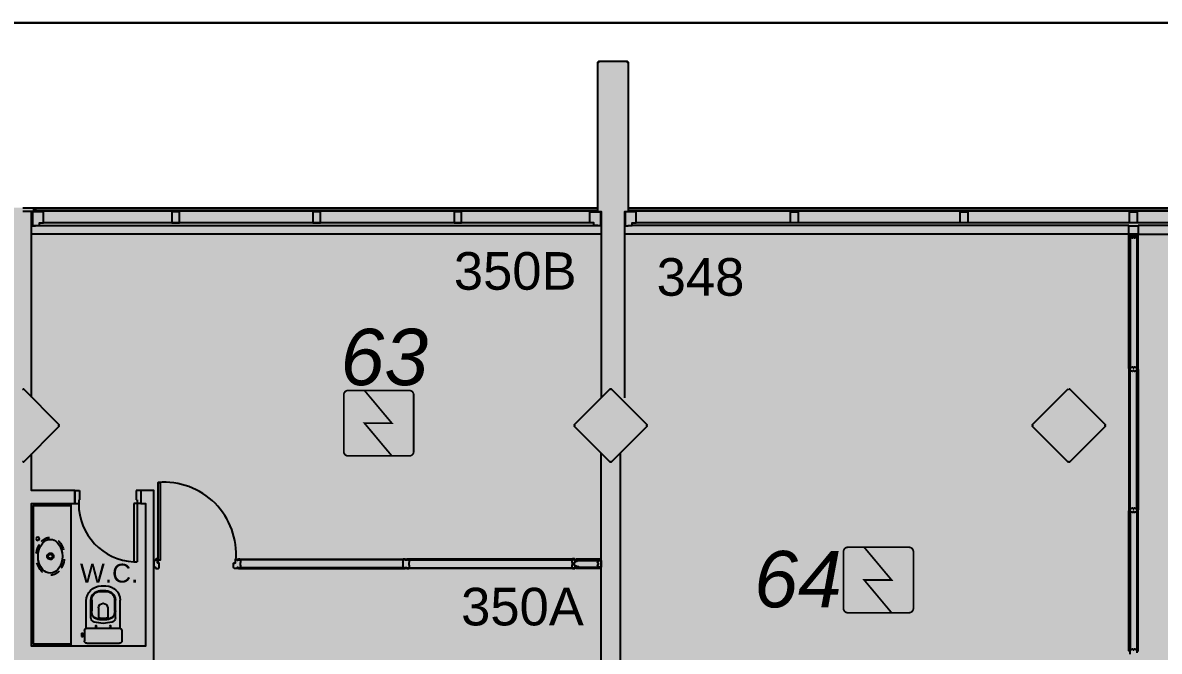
# Model space of a CAD drawing. Header units: metres. Extents: x -331 to 2982, y 362 to 2539.
# Drawn here: x 834.12 to 846.21, y 2233.01 to 2239.7 of the extents above; entities that cross this region are included whole.
import ezdxf

# ---------------------------------------------------------------- set-up
doc = ezdxf.new("R2010")
doc.units = ezdxf.units.M
doc.linetypes.add('XR_BL2_3 PAV$0$CONTINUOUS', pattern=[0])
doc.linetypes.add('XR_BL2_3 PAV$0$HIDDEN', pattern=[0.375, 0.25, -0.125])
doc.layers.add('_salas', color=251, linetype='Continuous', plot=False)
for name, color, linetype in [('ALV', 251, 'Continuous'), ('CX', 251, 'Continuous'), ('DET. FUMAÇA', 1, 'Continuous'), ('Detector_antigo', 84, 'Continuous'), ('Div', 251, 'Continuous'), ('Est', 251, 'Continuous'), ('Mob', 251, 'Continuous'), ('Texto_Salas', 251, 'Continuous'), ('vid', 251, 'Continuous')]:
    doc.layers.add(name, color=color, linetype=linetype)
doc.layers.add('Botoeira_antiga', color=74, linetype='Continuous', lineweight=30)
doc.styles.add('ARIAL', font='arial.ttf')
doc.styles.add('X3G_ENTITY_1416C41F', font='arial.ttf', dxfattribs={"height": 0.6})
doc.styles.add('X3G_ENTITY_1422853D', font='arial.ttf', dxfattribs={"height": 0.4})
doc.styles.add('X3G_ENTITY_1422853F', font='arial.ttf', dxfattribs={"height": 0.4})
doc.styles.add('X3G_ENTITY_142285CC', font='arial.ttf', dxfattribs={"height": 0.4})

# ---------------------------------------------------------------- blocks, each defined once
blk = doc.blocks.new('XR_BL2_3 PAV$0$VOG13')
at = {"layer": 'Mob'}
for p, q in [((-23, -8.8), (-21.5, -8.8)), ((-23, -12.2), (-23, -8.8)), ((-21.5, -12.2), (-21.5, -8.8)), ((-21.5, -9), (-20, -9)), ((-21.5, -12), (-20, -12)), ((-20, -15), (-20, -4)), ((-17.5, -1.5), (17.5, -1.5)), ((20, -15), (20, -4)), ((-23, -12.2), (-21.5, -12.2)), ((-18, -17.4), (-18, -46.5)), ((-17.5, -17.5), (17.5, -17.5)), ((18, -17.4), (18, -47.5)), ((-13, -28.6), (-13, -35.9)), ((-13, -35.9), (-13, -47.5)), ((-12.2, -47.6), (-12.2, -35.6)), ((-4.8, -39.2), (-4.8, -28.6)), ((-3.8, -26.7), (3.8, -26.7)), ((-3.8, -27.1), (3.8, -27.1)), ((4.8, -39.2), (4.8, -28.6)), ((12.2, -47.6), (12.2, -35.6)), ((13, -28.6), (13, -35.9)), ((13, -35.9), (13, -47.5)), ((-3.3, -56.6), (3.2, -56.6)), ((-3, -57.5), (3, -57.5)), ((-2, -62.5), (3, -62.5))]:
    blk.add_line(p, q, dxfattribs=at)
for centre in [(-7.5, -19.4), (7.5, -19.4)]:
    blk.add_circle(centre, 0.75, dxfattribs=at)
for centre, radius, start, end in [((-17.5, -4), 2.5, 90, 180), ((17.5, -4), 2.5, 0, 90), ((-17.5, -15), 2.5, 180, 270), ((-7.8, -28.7), 5.19, 109.3784, 179.5279), ((5.6, -107.1), 84.6, 93.7724, 100.2788), ((-5.6, -107.1), 84.6, 79.7212, 86.2276), ((7.8, -28.7), 5.19, 0.4721, 70.6216), ((17.5, -15), 2.5, 270, 0), ((-3.8, -35.9), 9.2, 90, 180), ((-3.8, -35.6), 8.5, 90, 180), ((-0.9, -40.3), 12.4, 85.9075, 108.4979), ((0.9, -40.3), 12.4, 71.5021, 94.0925), ((3.8, -35.9), 9.2, 0, 90), ((3.8, -35.6), 8.5, 0, 90), ((-2, -46.5), 16, 180, 270), ((-3, -47.5), 10, 180, 270), ((-3.3, -47.6), 9, 180, 270), ((0, -39.2), 4.8, 180, 0), ((3, -47.5), 10, 270, 0), ((3, -47.5), 15, 270, 0), ((3.2, -47.6), 9, 270, 0)]:
    blk.add_arc(centre, radius, start, end, dxfattribs=at)
blk = doc.blocks.new('XR_BL2_3 PAV$0$CUB_EMB_L5917')
at = {"layer": 'Mob', "linetype": 'XR_BL2_3 PAV$0$HIDDEN', "ltscale": 0.05}
for points in [[(-0.157, 0.292, 0.471699), (-0.157, 0.103)], [(0.157, 0.292, 0.358975), (-0.157, 0.292)], [(0.157, 0.103, 0.472393), (0.157, 0.292)], [(-0.157, 0.103, 0.359179), (0.157, 0.103)]]:
    blk.add_lwpolyline(points, format="xyb", dxfattribs=at)
at = {"layer": 'Mob'}
for points in [[(-0.143, 0.276, 0.471701), (-0.143, 0.119)], [(0.143, 0.276, 0.358974), (-0.143, 0.276)], [(0.143, 0.119, 0.472527), (0.143, 0.276)], [(0, 0.22, 1), (0, 0.175)], [(0, 0.175, 1), (0, 0.22)], [(-0.143, 0.119, 0.359169), (0.143, 0.119)]]:
    blk.add_lwpolyline(points, format="xyb", dxfattribs=at)
blk.add_lwpolyline([(0.034, 0.198, 1.732057), (-0.017, 0.168, 0.577348)], format="xyb", close=True, dxfattribs=at)
blk.add_circle((0.187, 0.065), 0.0175, dxfattribs=at)
blk = doc.blocks.new('Detector de fumaça')
at = {"layer": 'DET. FUMAÇA', "linetype": 'Continuous', "lineweight": 15, "const_width": 0.0187}
blk.add_lwpolyline([(774.599, 539.816), (775.249, 539.816, -0.414214), (775.296, 539.769), (775.296, 539.167, -0.414214), (775.249, 539.12), (774.599, 539.12, -0.414214), (774.553, 539.167), (774.553, 539.769, -0.414214)], format="xyb", close=True, dxfattribs=at)
blk.add_lwpolyline([(774.773, 539.816), (775.064, 539.468), (774.773, 539.468), (775.064, 539.12)], dxfattribs=at)

msp = doc.modelspace()

# ---------------------------------------------------------------- hatches: boundary and pattern name
at = {"layer": '_salas', "transparency": 33554559}
h = msp.add_hatch(color=256, dxfattribs=at)
h.dxf.hatch_style = 1
h.paths.add_polyline_path([(870.379, 2237.729), (851.629, 2237.729), (851.629, 2239.284), (851.299, 2239.284), (851.299, 2237.729), (840.564, 2237.729), (840.564, 2239.284), (840.234, 2239.284), (840.234, 2237.729), (765.239, 2237.729), (765.239, 2226.38), (765.429, 2226.38), (765.429, 2226.577), (765.615, 2226.764), (769.35, 2226.765), (769.383, 2226.773), (769.434, 2226.814), (770.192, 2227.57), (770.205, 2227.583), (770.229, 2227.574), (771.624, 2227.574), (773.019, 2227.574), (773.043, 2227.583), (773.056, 2227.57), (773.814, 2226.814), (773.866, 2226.773), (773.898, 2226.765), (777.527, 2226.765), (777.867, 2226.425), (777.874, 2226.432), (778.221, 2226.765), (781.85, 2226.765), (781.882, 2226.773), (781.934, 2226.814), (782.692, 2227.57), (782.705, 2227.583), (782.729, 2227.574), (784.124, 2227.574), (785.519, 2227.574), (785.543, 2227.583), (785.556, 2227.57), (786.314, 2226.814), (786.365, 2226.773), (786.398, 2226.765), (790.027, 2226.765), (790.367, 2226.425), (790.374, 2226.432), (790.721, 2226.765), (794.35, 2226.765), (794.382, 2226.773), (794.434, 2226.814), (795.191, 2227.57), (795.205, 2227.583), (795.229, 2227.574), (796.624, 2227.574), (798.019, 2227.574), (798.043, 2227.583), (798.056, 2227.57), (798.814, 2226.814), (798.865, 2226.773), (798.898, 2226.765), (802.527, 2226.765), (802.867, 2226.425), (802.874, 2226.432), (803.221, 2226.765), (806.85, 2226.765), (806.882, 2226.773), (806.934, 2226.814), (807.691, 2227.57), (807.705, 2227.583), (807.729, 2227.574), (809.124, 2227.574), (810.519, 2227.574), (810.543, 2227.583), (810.556, 2227.57), (811.314, 2226.814), (811.365, 2226.773), (811.398, 2226.765), (815.027, 2226.765), (815.367, 2226.425), (815.374, 2226.432), (815.721, 2226.765), (819.35, 2226.765), (819.382, 2226.773), (819.434, 2226.814), (820.191, 2227.57), (820.204, 2227.583), (820.229, 2227.574), (821.624, 2227.574), (823.019, 2227.574), (823.043, 2227.583), (823.056, 2227.57), (823.814, 2226.814), (823.865, 2226.773), (823.898, 2226.765), (827.528, 2226.765), (827.867, 2226.425), (827.874, 2226.432), (828.221, 2226.765), (831.85, 2226.765), (831.883, 2226.773), (831.935, 2226.814), (832.692, 2227.57), (832.705, 2227.583), (832.729, 2227.574), (834.124, 2227.574), (835.519, 2227.574), (835.544, 2227.583), (835.557, 2227.57), (836.314, 2226.814), (836.366, 2226.773), (836.398, 2226.765), (840.042, 2226.765), (840.374, 2226.432), (840.707, 2226.765), (844.803, 2226.765), (844.803, 2229.894), (849.608, 2229.894), (849.608, 2226.814), (849.748, 2226.814), (849.748, 2227.574), (851.494, 2227.574), (852.889, 2227.574), (852.913, 2227.583), (852.926, 2227.57), (853.684, 2226.814), (853.736, 2226.773), (853.768, 2226.765), (857.397, 2226.765), (857.737, 2226.425), (857.744, 2226.432), (858.091, 2226.765), (861.72, 2226.765), (861.752, 2226.773), (861.804, 2226.814), (862.562, 2227.57), (862.575, 2227.583), (862.599, 2227.574), (863.994, 2227.574), (865.389, 2227.574), (865.413, 2227.583), (865.426, 2227.57), (866.184, 2226.814), (866.235, 2226.773), (866.268, 2226.765), (870.003, 2226.764), (870.189, 2226.577), (870.189, 2226.38), (870.379, 2226.38)])

# ---------------------------------------------------------------- linework, layer by layer
at = {"layer": 'ALV', "color": 251}
msp.add_line((840.274, 2227.11), (840.274, 2235.118), dxfattribs=at)
for points in [[(840.524, 2235.71), (840.524, 2237.689), (840.564, 2237.689), (840.564, 2239.274), (840.554, 2239.274), (840.554, 2239.284), (840.244, 2239.284), (840.244, 2239.274), (840.234, 2239.274), (840.234, 2237.689), (840.274, 2237.689), (840.274, 2235.71)], [(834.219, 2235.715), (834.219, 2237.689), (834.124, 2237.689)], [(835.519, 2231.274), (835.519, 2234.724), (835.379, 2234.724), (835.379, 2234.584), (835.429, 2234.584), (835.429, 2233.069), (834.219, 2233.069), (834.219, 2234.584), (834.679, 2234.584), (834.679, 2234.724), (834.219, 2234.724), (834.219, 2235.113)], [(840.474, 2235.118), (840.474, 2231.179), (841.234, 2231.179), (841.234, 2231.039), (840.474, 2231.039), (840.474, 2230.034), (841.234, 2230.034), (841.234, 2229.894), (840.474, 2229.894), (840.474, 2228.194), (840.474, 2228.194), (840.474, 2228.054), (840.474, 2228.054), (840.474, 2227.11)]]:
    msp.add_lwpolyline(points, dxfattribs=at)
at = {"layer": 'Botoeira_antiga'}
msp.add_line((763.393, 2239.697), (872.029, 2239.697), dxfattribs=at)
at = {"layer": 'CX', "color": 251, "linetype": 'ByBlock', "ltscale": 0.1}
for p, q in [((834.124, 2237.729), (834.239, 2237.729)), ((834.239, 2237.689), (834.124, 2237.689)), ((834.239, 2237.729), (834.239, 2237.689)), ((834.239, 2237.714), (834.259, 2237.714)), ((834.259, 2237.714), (834.259, 2237.688))]:
    msp.add_line(p, q, dxfattribs=at)
at = {"layer": 'CX', "color": 251}
for p, q in [((834.229, 2237.685), (834.229, 2237.539)), ((834.229, 2237.539), (834.229, 2237.685)), ((834.239, 2237.729), (840.234, 2237.729)), ((840.269, 2237.539), (840.269, 2237.685)), ((840.269, 2237.685), (840.269, 2237.539)), ((840.529, 2237.685), (840.529, 2237.539)), ((840.529, 2237.539), (840.529, 2237.685)), ((840.564, 2237.729), (851.299, 2237.729)), ((840.279, 2237.449), (834.219, 2237.449)), ((845.881, 2237.449), (840.524, 2237.449)), ((845.982, 2237.449), (851.399, 2237.449)), ((834.679, 2234.724), (834.729, 2234.724)), ((834.679, 2234.724), (834.679, 2234.584)), ((834.719, 2234.624), (834.719, 2234.584)), ((834.719, 2234.624), (834.729, 2234.624)), ((834.729, 2234.724), (834.729, 2234.624)), ((835.379, 2234.724), (835.329, 2234.724)), ((835.329, 2234.724), (835.329, 2234.624)), ((835.339, 2234.624), (835.329, 2234.624)), ((835.339, 2234.624), (835.339, 2234.584)), ((835.379, 2234.724), (835.379, 2234.584)), ((834.679, 2234.584), (834.719, 2234.584)), ((835.339, 2234.584), (835.304, 2234.584)), ((835.304, 2234.584), (835.304, 2233.965)), ((835.379, 2234.584), (835.339, 2234.584)), ((835.339, 2234.584), (835.339, 2233.965)), ((835.304, 2233.965), (835.339, 2233.965))]:
    msp.add_line(p, q, dxfattribs=at)
for points in [[(834.344, 2237.688), (834.265, 2237.688), (834.229, 2237.688), (834.229, 2237.539), (834.259, 2237.539), (834.259, 2237.54), (834.304, 2237.54), (834.304, 2237.568), (834.344, 2237.568)], [(835.789, 2237.688), (835.709, 2237.688), (835.709, 2237.568), (835.789, 2237.568)], [(837.289, 2237.688), (837.209, 2237.688), (837.209, 2237.568), (837.289, 2237.568)], [(838.789, 2237.688), (838.709, 2237.688), (838.709, 2237.568), (838.789, 2237.568)], [(840.154, 2237.688), (840.233, 2237.688), (840.269, 2237.688), (840.269, 2237.539), (840.239, 2237.539), (840.239, 2237.54), (840.194, 2237.54), (840.194, 2237.568), (840.154, 2237.568)], [(840.644, 2237.688), (840.565, 2237.688), (840.529, 2237.688), (840.529, 2237.539), (840.559, 2237.539), (840.559, 2237.54), (840.604, 2237.54), (840.604, 2237.568), (840.644, 2237.568)], [(842.286, 2237.688), (842.367, 2237.688), (842.367, 2237.568), (842.286, 2237.568)], [(844.089, 2237.688), (844.169, 2237.688), (844.169, 2237.568), (844.089, 2237.568)], [(845.891, 2237.688), (845.972, 2237.688), (845.972, 2237.568), (845.891, 2237.568)], [(835.584, 2234.808), (835.584, 2233.983), (835.564, 2233.983), (835.564, 2234.808)]]:
    msp.add_lwpolyline(points, close=True, dxfattribs=at)
at = {"layer": 'CX', "color": 251, "linetype": 'ByBlock'}
msp.add_lwpolyline([(845.881, 2237.539), (845.982, 2237.539), (845.982, 2237.449), (845.881, 2237.449)], close=True, dxfattribs=at)
at = {"layer": 'CX', "color": 251}
for points in [[(845.914, 2237.435), (845.898, 2237.435), (845.898, 2237.448), (845.901, 2237.448), (845.901, 2237.448, 0.414214), (845.9, 2237.449), (845.896, 2237.449), (845.896, 2237.405), (845.898, 2237.405), (845.898, 2237.412), (845.904, 2237.416, -0.387702), (845.907, 2237.415), (845.908, 2237.413, 0.194954), (845.909, 2237.412), (845.919, 2237.41, 0.268551), (845.924, 2237.411), (845.929, 2237.419), (845.934, 2237.419), (845.939, 2237.411, 0.268551), (845.943, 2237.41), (845.954, 2237.412, 0.194954), (845.955, 2237.413), (845.956, 2237.415, -0.387702), (845.959, 2237.416), (845.965, 2237.412), (845.965, 2237.405), (845.966, 2237.405), (845.966, 2237.449), (845.962, 2237.449, 0.414214), (845.961, 2237.448), (845.961, 2237.448), (845.965, 2237.448), (845.965, 2237.435), (845.949, 2237.435), (845.949, 2237.426), (845.914, 2237.426)], [(845.898, 2236.043), (845.898, 2236.036), (845.904, 2236.033, 0.387702), (845.907, 2236.034), (845.908, 2236.035, -0.194954), (845.909, 2236.036), (845.92, 2236.039, -0.268551), (845.924, 2236.037), (845.929, 2236.029), (845.934, 2236.029), (845.939, 2236.037, -0.268551), (845.944, 2236.039), (845.954, 2236.036, -0.194954), (845.955, 2236.035), (845.956, 2236.034, 0.387702), (845.959, 2236.033), (845.965, 2236.036), (845.965, 2236.043), (845.967, 2236.043), (845.967, 2235.999), (845.967, 2235.985), (845.965, 2235.985), (845.965, 2235.992), (845.959, 2235.995, 0.387702), (845.956, 2235.995), (845.955, 2235.993, -0.194954), (845.954, 2235.992), (845.944, 2235.99, -0.268551), (845.939, 2235.991), (845.934, 2235.999), (845.929, 2235.999), (845.924, 2235.991, -0.268551), (845.92, 2235.99), (845.909, 2235.992, -0.194954), (845.908, 2235.993), (845.907, 2235.995, 0.387702), (845.904, 2235.995), (845.898, 2235.992), (845.898, 2235.985), (845.897, 2235.985), (845.897, 2236.029), (845.897, 2236.043)], [(845.898, 2234.543), (845.898, 2234.536), (845.904, 2234.533, 0.387702), (845.907, 2234.534), (845.908, 2234.535, -0.194954), (845.909, 2234.536), (845.92, 2234.539, -0.268551), (845.924, 2234.537), (845.929, 2234.529), (845.934, 2234.529), (845.939, 2234.537, -0.268551), (845.944, 2234.539), (845.954, 2234.536, -0.194954), (845.955, 2234.535), (845.956, 2234.534, 0.387702), (845.959, 2234.533), (845.965, 2234.536), (845.965, 2234.543), (845.967, 2234.543), (845.967, 2234.499), (845.967, 2234.485), (845.965, 2234.485), (845.965, 2234.492), (845.959, 2234.495, 0.387702), (845.956, 2234.495), (845.955, 2234.493, -0.194954), (845.954, 2234.492), (845.944, 2234.49, -0.268551), (845.939, 2234.491), (845.934, 2234.499), (845.929, 2234.499), (845.924, 2234.491, -0.268551), (845.92, 2234.49), (845.909, 2234.492, -0.194954), (845.908, 2234.493), (845.907, 2234.495, 0.387702), (845.904, 2234.495), (845.898, 2234.492), (845.898, 2234.485), (845.897, 2234.485), (845.897, 2234.529), (845.897, 2234.543)], [(836.407, 2233.9), (836.407, 2233.907), (836.406, 2233.907), (836.406, 2233.898, -0.422579), (836.401, 2233.893), (836.383, 2233.893, -0.414214), (836.366, 2233.909), (836.366, 2233.951, -0.414214), (836.368, 2233.953), (836.376, 2233.953), (836.374, 2233.951), (836.38, 2233.951), (836.379, 2233.953), (836.386, 2233.953), (836.386, 2233.993, -0.414214), (836.388, 2233.995), (836.401, 2233.995, -0.414214), (836.406, 2233.99), (836.406, 2233.979), (836.407, 2233.979), (836.407, 2233.989, -0.439162), (836.413, 2233.995), (836.431, 2233.995, -0.414214), (836.432, 2233.994), (836.432, 2233.994), (836.417, 2233.994), (836.417, 2233.987), (836.432, 2233.987, -0.322891), (836.438, 2233.981), (836.438, 2233.961, -0.13729), (836.437, 2233.958), (836.436, 2233.956, 0.13729), (836.435, 2233.953), (836.435, 2233.944), (836.435, 2233.935, 0.13729), (836.436, 2233.933), (836.437, 2233.93, -0.13729), (836.438, 2233.928), (836.438, 2233.907, -0.322891), (836.432, 2233.902), (836.417, 2233.902), (836.417, 2233.895), (836.432, 2233.895), (836.432, 2233.894, -0.414214), (836.431, 2233.893), (836.413, 2233.893, -0.439162)], [(838.2, 2233.986), (838.196, 2233.986, 0.414214), (838.193, 2233.983), (838.193, 2233.989, 0.439162), (838.187, 2233.995), (838.169, 2233.995, 0.414214), (838.168, 2233.994), (838.168, 2233.994), (838.183, 2233.994), (838.183, 2233.987), (838.168, 2233.987, 0.322891), (838.163, 2233.981), (838.163, 2233.961, 0.13729), (838.163, 2233.958), (838.165, 2233.956, -0.13729), (838.166, 2233.953), (838.166, 2233.944), (838.166, 2233.935, -0.13729), (838.165, 2233.933), (838.163, 2233.93, 0.13729), (838.163, 2233.928), (838.163, 2233.907, 0.322891), (838.168, 2233.902), (838.183, 2233.902), (838.183, 2233.895), (838.168, 2233.895), (838.168, 2233.894, 0.414214), (838.169, 2233.893), (838.187, 2233.893, 0.439162), (838.193, 2233.9), (838.193, 2233.905, 0.414214), (838.196, 2233.902), (838.2, 2233.902, 0.414214), (838.203, 2233.905), (838.203, 2233.9, 0.439162), (838.209, 2233.893), (838.227, 2233.893, 0.414214), (838.228, 2233.894), (838.228, 2233.895), (838.213, 2233.895), (838.213, 2233.902), (838.228, 2233.902, 0.322891), (838.234, 2233.907), (838.234, 2233.928, 0.13729), (838.233, 2233.93), (838.231, 2233.933, -0.13729), (838.231, 2233.935), (838.231, 2233.944), (838.231, 2233.953, -0.13729), (838.231, 2233.956), (838.233, 2233.958, 0.13729), (838.234, 2233.961), (838.234, 2233.981, 0.322891), (838.228, 2233.987), (838.213, 2233.987), (838.213, 2233.994), (838.228, 2233.994), (838.228, 2233.994, 0.414214), (838.227, 2233.995), (838.209, 2233.995, 0.439162), (838.203, 2233.989), (838.203, 2233.983, 0.414214)], [(840.235, 2233.956), (840.237, 2233.967, -0.194954), (840.238, 2233.968), (840.24, 2233.969, 0.387702), (840.24, 2233.972), (840.239, 2233.975), (840.239, 2233.975), (840.241, 2233.971), (840.242, 2233.971), (840.242, 2233.978), (840.23, 2233.978), (840.23, 2233.979), (840.274, 2233.979), (840.274, 2233.909), (840.23, 2233.909), (840.23, 2233.911), (840.242, 2233.911), (840.242, 2233.917), (840.241, 2233.918), (840.239, 2233.914), (840.239, 2233.914), (840.24, 2233.917, 0.387702), (840.24, 2233.92), (840.238, 2233.921, -0.194954), (840.237, 2233.922), (840.235, 2233.932, -0.268551), (840.236, 2233.937), (840.244, 2233.942), (840.244, 2233.946), (840.236, 2233.952, -0.268551)]]:
    msp.add_lwpolyline(points, format="xyb", close=True, dxfattribs=at)
at = {"layer": 'CX', "color": 251, "linetype": 'Continuous'}
msp.add_lwpolyline([(835.556, 2233.992, 0.414214), (835.554, 2233.994), (835.542, 2233.994, 0.414214), (835.537, 2233.989), (835.537, 2233.979), (835.519, 2233.979), (835.519, 2233.913), (835.519, 2233.909), (835.537, 2233.909), (835.537, 2233.899, 0.422579), (835.541, 2233.894), (835.56, 2233.894, 0.414214), (835.576, 2233.911), (835.576, 2233.951, 0.414214), (835.574, 2233.953), (835.567, 2233.953), (835.568, 2233.951), (835.562, 2233.951), (835.564, 2233.953), (835.556, 2233.953), (835.556, 2233.965), (835.555, 2233.965), (835.555, 2233.966), (835.558, 2233.966), (835.558, 2233.977), (835.559, 2233.978), (835.559, 2233.964), (835.561, 2233.964), (835.561, 2233.994), (835.563, 2233.994), (835.563, 2233.996, 3.099483), (835.556, 2233.995, -0.294496), (835.557, 2233.993), (835.557, 2233.981), (835.555, 2233.981), (835.555, 2233.981), (835.556, 2233.981), (835.556, 2233.992)], format="xyb", close=True, dxfattribs=at)
at = {"layer": 'CX', "color": 251, "linetype": 'XR_BL2_3 PAV$0$CONTINUOUS'}
msp.add_lwpolyline([(839.969, 2233.893), (839.987, 2233.893, 0.420879), (839.993, 2233.9), (839.993, 2233.91), (840.013, 2233.91), (840.013, 2233.915), (840.018, 2233.915), (840.018, 2233.913, 0.414214), (840.021, 2233.91), (840.03, 2233.91), (840.036, 2233.91), (840.036, 2233.911), (840.03, 2233.911), (840.021, 2233.911, -0.414214), (840.019, 2233.913), (840.019, 2233.915, 0.414214), (840.018, 2233.916), (840.011, 2233.917, -0.212526), (840.009, 2233.918), (840.009, 2233.919), (840.008, 2233.918), (840.009, 2233.917, 0.204506), (840.01, 2233.916), (840.011, 2233.916), (840.011, 2233.911), (839.998, 2233.911), (839.998, 2233.927), (839.989, 2233.927), (839.989, 2233.947), (839.989, 2233.962), (839.998, 2233.962), (839.998, 2233.978), (840.011, 2233.978), (840.011, 2233.973), (840.01, 2233.973, 0.204506), (840.009, 2233.972), (840.008, 2233.971), (840.009, 2233.97), (840.009, 2233.971, -0.212526), (840.011, 2233.972), (840.018, 2233.973, 0.414214), (840.019, 2233.974), (840.019, 2233.976, -0.414214), (840.021, 2233.978), (840.025, 2233.978), (840.036, 2233.978), (840.036, 2233.979), (840.025, 2233.979), (840.021, 2233.979, 0.414214), (840.018, 2233.976), (840.018, 2233.974), (840.013, 2233.974), (840.013, 2233.98), (839.993, 2233.98), (839.993, 2233.989, 0.420879), (839.987, 2233.996), (839.969, 2233.996, 0.414214), (839.968, 2233.995), (839.968, 2233.994), (839.983, 2233.994), (839.983, 2233.987), (839.968, 2233.987, 0.322891), (839.962, 2233.982), (839.962, 2233.961, 0.13729), (839.963, 2233.959), (839.965, 2233.956, -0.13729), (839.965, 2233.954), (839.965, 2233.944), (839.965, 2233.935, -0.13729), (839.965, 2233.933), (839.963, 2233.93, 0.13729), (839.962, 2233.928), (839.962, 2233.907, 0.322891), (839.968, 2233.902), (839.983, 2233.902), (839.983, 2233.895), (839.968, 2233.895), (839.968, 2233.894, 0.414214)], format="xyb", close=True, dxfattribs=at)
at = {"layer": 'CX', "color": 251}
msp.add_lwpolyline([(845.897, 2232.985), (845.897, 2233.029), (845.897, 2233.043), (845.898, 2233.043), (845.898, 2233.036), (845.904, 2233.033, 0.387702), (845.907, 2233.034), (845.908, 2233.035, -0.194954), (845.909, 2233.036), (845.92, 2233.039, -0.268551), (845.924, 2233.037), (845.929, 2233.029), (845.934, 2233.029), (845.939, 2233.037, -0.268551), (845.944, 2233.039), (845.954, 2233.036, -0.194954), (845.955, 2233.035), (845.956, 2233.034, 0.387702), (845.959, 2233.033), (845.965, 2233.036), (845.965, 2233.043), (845.967, 2233.043), (845.967, 2232.999)], format="xyb", dxfattribs=at)
for centre, radius, start, end in [((835.628, 2234.047), 0.764, 355.1728, 94.8354), ((835.339, 2234.584), 0.62, 180, 266.7638)]:
    msp.add_arc(centre, radius, start, end, dxfattribs=at)
at = {"layer": 'Div', "color": 251, "linetype": 'ByBlock'}
for points in [[(845.896, 2237.444), (845.896, 2236.019), (845.881, 2236.019), (845.881, 2237.444)], [(845.967, 2237.444), (845.967, 2236.019), (845.982, 2236.019), (845.982, 2237.444)], [(845.896, 2234.519), (845.896, 2236.009), (845.881, 2236.009), (845.881, 2234.519)], [(845.967, 2234.519), (845.967, 2236.009), (845.982, 2236.009), (845.982, 2234.519)], [(845.896, 2234.509), (845.896, 2233.019), (845.881, 2233.019), (845.881, 2234.509)], [(845.967, 2234.509), (845.967, 2233.019), (845.982, 2233.019), (845.982, 2234.509)], [(840.008, 2233.98), (840.268, 2233.98), (840.268, 2233.995), (840.008, 2233.995)], [(840.008, 2233.909), (840.268, 2233.909), (840.268, 2233.894), (840.008, 2233.894)]]:
    msp.add_lwpolyline(points, close=True, dxfattribs=at)
at = {"layer": 'Est', "color": 251}
for points in [[(834.124, 2235.032), (834.124, 2235.032), (834.131, 2235.025), (834.513, 2235.407), (834.506, 2235.414), (834.513, 2235.421), (834.131, 2235.803), (834.124, 2235.796), (834.124, 2235.796)], [(840.374, 2235.032), (840.374, 2235.032), (840.367, 2235.025), (839.985, 2235.407), (839.992, 2235.414), (839.985, 2235.421), (840.367, 2235.803), (840.374, 2235.796), (840.374, 2235.796)], [(840.374, 2235.032), (840.374, 2235.032), (840.381, 2235.025), (840.763, 2235.407), (840.756, 2235.414), (840.763, 2235.421), (840.381, 2235.803), (840.374, 2235.796), (840.374, 2235.796)]]:
    msp.add_lwpolyline(points, dxfattribs=at)
msp.add_lwpolyline([(845.237, 2235.803), (845.244, 2235.796), (845.251, 2235.803), (845.633, 2235.421), (845.626, 2235.414), (845.633, 2235.407), (845.251, 2235.025), (845.244, 2235.032), (845.237, 2235.025), (844.855, 2235.407), (844.862, 2235.414), (844.855, 2235.421)], close=True, dxfattribs=at)
at = {"layer": 'Mob', "color": 251}
for points in [[(834.634, 2233.069), (834.634, 2233.069), (834.219, 2233.069), (834.219, 2234.584), (834.634, 2234.584), (834.634, 2233.069)], [(834.634, 2233.089), (834.239, 2233.089), (834.239, 2234.564), (834.634, 2234.564)]]:
    msp.add_lwpolyline(points, dxfattribs=at)
at = {"layer": 'vid', "color": 251}
for p, q in [((840.564, 2237.704), (851.299, 2237.704)), ((851.299, 2237.694), (840.564, 2237.694)), ((840.239, 2237.539), (834.219, 2237.539)), ((840.154, 2237.568), (834.344, 2237.568)), ((845.881, 2237.54), (840.604, 2237.54)), ((845.891, 2237.568), (840.644, 2237.568)), ((851.219, 2237.568), (845.972, 2237.568)), ((851.304, 2237.539), (845.982, 2237.54))]:
    msp.add_line(p, q, dxfattribs=at)
msp.add_lwpolyline([(840.234, 2237.694), (834.259, 2237.694), (834.259, 2237.704), (840.234, 2237.704)], dxfattribs=at)
for points in [[(836.42, 2233.994), (838.183, 2233.994), (838.183, 2233.987), (836.42, 2233.987)], [(836.42, 2233.895), (838.183, 2233.895), (838.183, 2233.902), (836.42, 2233.902)], [(839.974, 2233.994), (838.213, 2233.994), (838.213, 2233.987), (839.974, 2233.987)], [(839.974, 2233.895), (838.213, 2233.895), (838.213, 2233.902), (839.974, 2233.902)]]:
    msp.add_lwpolyline(points, close=True, dxfattribs=at)

# ---------------------------------------------------------------- block references
at = {"layer": 'DET. FUMAÇA', "linetype": 'Continuous', "lineweight": 0}
for p in [(62.984, 1695.971), (68.296, 1694.304)]:
    msp.add_blockref('Detector de fumaça', p, dxfattribs=at)
at = {"layer": 'Mob', "color": 251, "xscale": -1, "rotation": 270}
msp.add_blockref('XR_BL2_3 PAV$0$CUB_EMB_L5917', (834.219, 2234.024), dxfattribs=at)
at = {"layer": 'Mob', "color": 251, "xscale": -0.01000000000021828, "yscale": 0.01000000000021828, "zscale": 0.01000000000021828, "rotation": 180}
msp.add_blockref('XR_BL2_3 PAV$0$VOG13', (834.979, 2233.084), dxfattribs=at)

# ---------------------------------------------------------------- texts
at = {"layer": 'Detector_antigo', "color": 114, "linetype": 'Continuous', "lineweight": 0, "true_color": 0x139b48, "insert": (837.502, 2236.443), "char_height": 0.6, "attachment_point": 1, "style": 'X3G_ENTITY_1416C41F'}
msp.add_mtext_dynamic_manual_height_columns('{\\fArial|b0|i1|c0|p34;63}', width=13.3188, gutter_width=2.5, heights=[0], dxfattribs=at)
at = {"layer": 'Detector_antigo', "linetype": 'Continuous', "lineweight": 0, "insert": (841.899, 2234.081), "char_height": 0.6, "attachment_point": 1, "style": 'X3G_ENTITY_1416C41F'}
msp.add_mtext_dynamic_manual_height_columns('{\\fArial|b0|i1|c0|p34;64}', width=13.3188, gutter_width=2.5, heights=[0], dxfattribs=at)
at = {"layer": 'Texto_Salas', "color": 251}
for s, style, p in [('350B', 'X3G_ENTITY_1422853D', (838.707, 2236.858)), ('348', 'X3G_ENTITY_142285CC', (840.863, 2236.794)), ('350A', 'X3G_ENTITY_1422853F', (838.784, 2233.289))]:
    msp.add_text(s, height=0.4, dxfattribs=dict(at, style=style)).set_placement(p)
at = {"layer": 'Texto_Salas', "color": 251, "insert": (835.043, 2233.945), "char_height": 0.2, "width": 2.2626, "attachment_point": 2, "style": 'ARIAL'}
msp.add_mtext('W.C.', dxfattribs=at)

doc.saveas('drawing.dxf')
